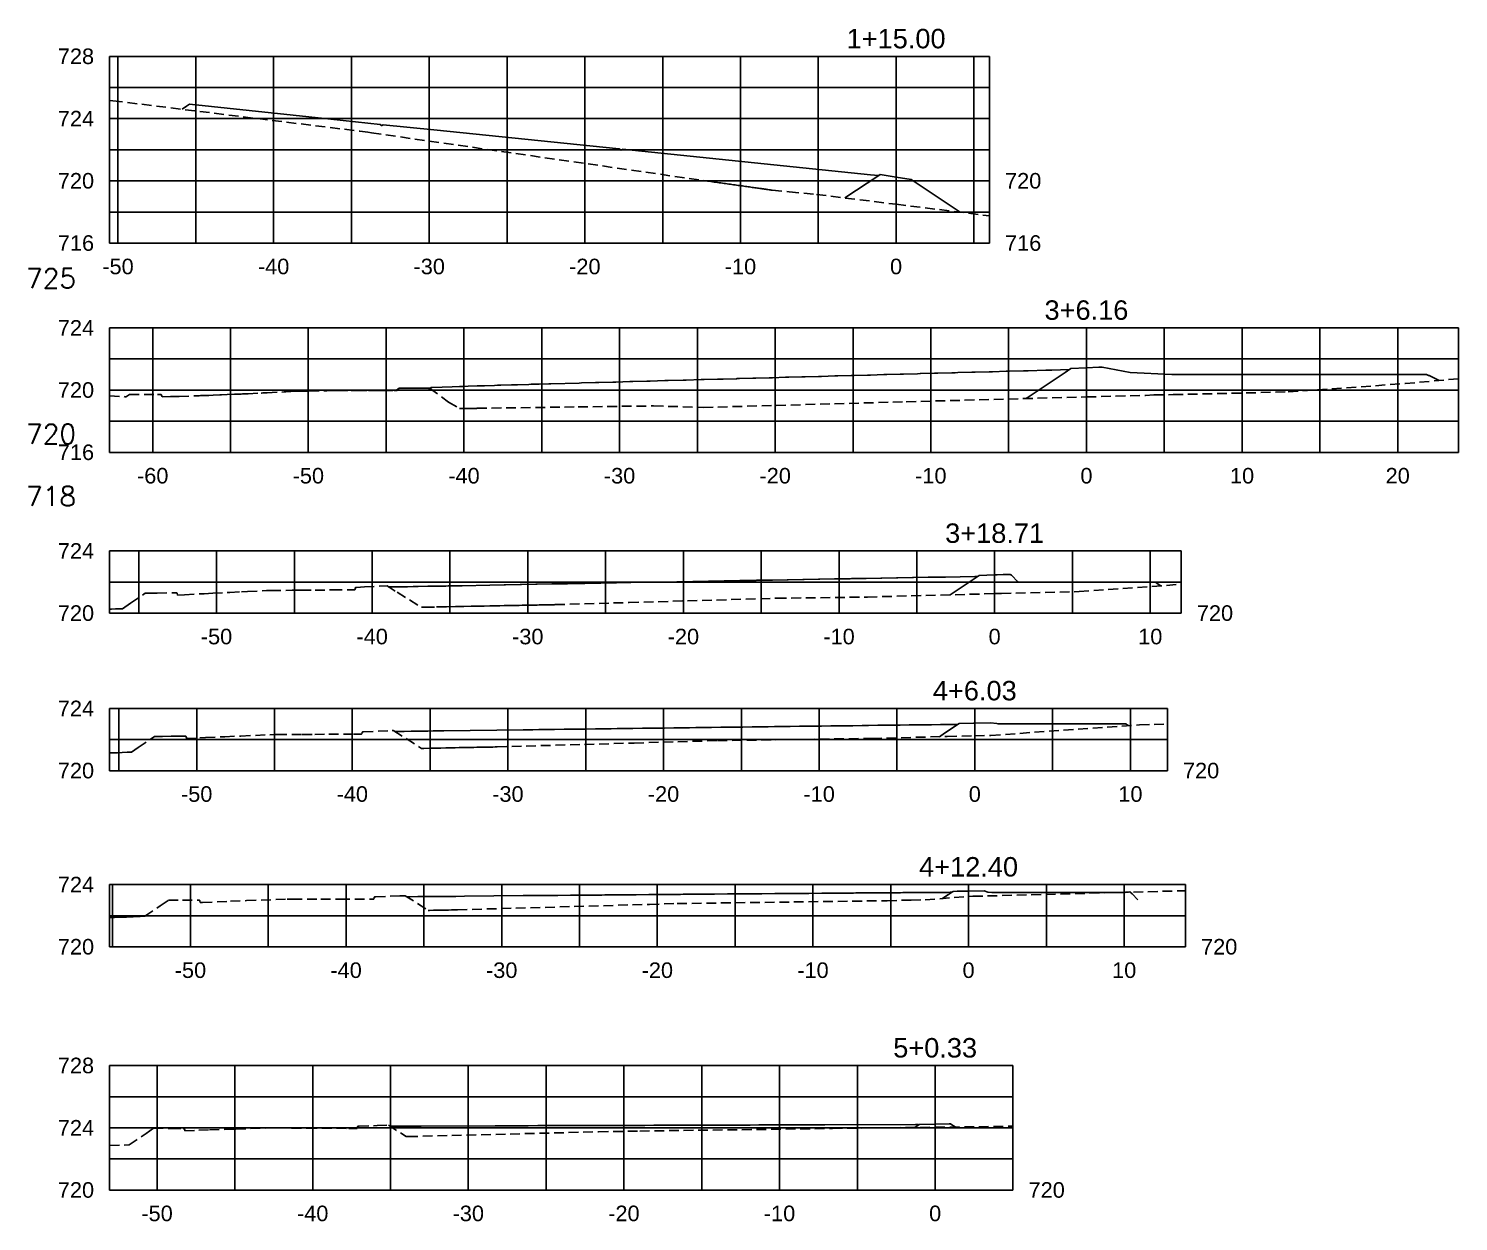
# Model space of a CAD drawing. Header units: millimetres. Extents: x 340454 to 342791, y 6993867 to 6995092.
# Drawn here: x 340778.5 to 340870.4, y 6993866.8 to 6993943.5 of the extents above; entities that cross this region are included whole.
import ezdxf

# ---------------------------------------------------------------- set-up
doc = ezdxf.new("R2010")
doc.units = ezdxf.units.MM
doc.header["$LTSCALE"] = 10
doc.linetypes.add('CENTER', pattern=[50.8, 31.75, -6.35, 6.35, -6.35])
doc.linetypes.add('HIDDEN', pattern=[0.375, 0.25, -0.125])
for name, color, linetype in [('_1 SEC_Superfície_Topo', 20, 'Continuous'), ('_1 SEC_Terreno Natural', 80, 'HIDDEN'), ('F-SC-CAIXA', 4, 'Continuous'), ('F-SC-MALHA', 253, 'Continuous'), ('F-SC-MALHA-TXT', 8, 'Continuous'), ('F-SC-SECAO', 7, 'Continuous'), ('F-VT-REGUA', 4, 'Continuous')]:
    doc.layers.add(name, color=color, linetype=linetype)
doc.styles.add('ARIAL', font='arial.ttf', dxfattribs={"height": 2})
doc.styles.get("Standard").update_dxf_attribs({"font": 'arial.ttf'})

msp = doc.modelspace()

# ---------------------------------------------------------------- linework, layer by layer
at = {"layer": '_1 SEC_Superfície_Topo', "color": 20, "linetype": 'Continuous', "lineweight": -3}
for points in [[(340830.935, 6993932.608), (340833.113, 6993934.061), (340833.187, 6993934.11), (340833.838, 6993934.008), (340834.221, 6993933.948), (340835.187, 6993933.795), (340838.072, 6993931.872), (340838.341, 6993931.692)], [(340842.565, 6993919.719), (340842.636, 6993919.766), (340845.074, 6993921.392), (340845.457, 6993921.647), (340846.452, 6993921.695), (340847.255, 6993921.734), (340847.454, 6993921.744), (340849.266, 6993921.394), (340851.949, 6993921.261), (340852.152, 6993921.261), (340852.773, 6993921.261), (340852.983, 6993921.261), (340853.2, 6993921.261), (340853.424, 6993921.261), (340853.658, 6993921.261), (340853.903, 6993921.261), (340854.509, 6993921.261), (340854.859, 6993921.261), (340855.236, 6993921.261), (340855.282, 6993921.261), (340855.85, 6993921.261), (340856.231, 6993921.261), (340856.592, 6993921.261), (340856.991, 6993921.261), (340857.466, 6993921.261), (340857.874, 6993921.261), (340858.297, 6993921.261), (340862.862, 6993921.261), (340863.2, 6993921.261), (340863.504, 6993921.261), (340863.883, 6993921.261), (340864.169, 6993921.261), (340864.608, 6993921.261), (340865.137, 6993921.261), (340865.347, 6993921.261), (340865.941, 6993921.261), (340866.097, 6993921.261), (340866.741, 6993921.261), (340866.838, 6993921.261), (340867.531, 6993921.261), (340867.539, 6993921.261), (340867.578, 6993921.261), (340867.622, 6993921.261), (340867.663, 6993921.261), (340867.701, 6993921.261), (340867.739, 6993921.261), (340867.777, 6993921.261), (340867.798, 6993921.261), (340867.818, 6993921.261), (340867.841, 6993921.261), (340867.864, 6993921.261), (340867.89, 6993921.261), (340867.918, 6993921.261), (340867.97, 6993921.261), (340868.034, 6993921.261), (340868.121, 6993921.261), (340868.272, 6993921.261), (340868.308, 6993921.261), (340868.439, 6993921.207), (340868.468, 6993921.195), (340869.117, 6993920.879)], [(340837.686, 6993907.107), (340838.263, 6993907.492), (340839.556, 6993908.355), (340840.553, 6993908.387), (340840.717, 6993908.393), (340841.097, 6993908.405), (340841.554, 6993908.42), (340841.554, 6993908.42), (340841.632, 6993908.38), (340841.681, 6993908.328), (340841.994, 6993907.992), (340842.053, 6993907.927), (340842.922, 6993907.927), (340850.879, 6993907.927), (340850.942, 6993907.886), (340851.235, 6993907.69)], [(340837.004, 6993897.992), (340837.341, 6993898.216), (340838.279, 6993898.842), (340839.184, 6993898.863), (340839.277, 6993898.866), (340840.278, 6993898.892), (340840.694, 6993898.833), (340840.776, 6993898.807), (340842.007, 6993898.807), (340842.823, 6993898.807), (340843.761, 6993898.807), (340843.92, 6993898.807), (340844.046, 6993898.807), (340844.151, 6993898.807), (340844.94, 6993898.807), (340845.13, 6993898.807), (340845.301, 6993898.807), (340845.971, 6993898.807), (340846.383, 6993898.807), (340847.037, 6993898.807), (340848.09, 6993898.807), (340848.698, 6993898.807), (340848.98, 6993898.807), (340849.084, 6993898.738), (340849.146, 6993898.703)], [(340837.196, 6993887.594), (340837.801, 6993887.998), (340837.88, 6993888.05), (340838.147, 6993888.057), (340838.878, 6993888.073), (340839.879, 6993888.094), (340839.88, 6993888.085), (340840.111, 6993888.003), (340840.374, 6993887.987), (340841.029, 6993887.987), (340842.151, 6993887.987), (340842.938, 6993887.987), (340843.301, 6993887.987), (340843.638, 6993887.987), (340843.974, 6993887.987), (340844.613, 6993887.987), (340844.973, 6993887.987), (340845.371, 6993887.987), (340845.846, 6993887.987), (340846.289, 6993887.987), (340846.868, 6993887.987), (340847.688, 6993887.987), (340848.032, 6993887.987), (340848.931, 6993887.987), (340848.953, 6993887.992), (340849.089, 6993888.01), (340849.234, 6993888.032), (340849.384, 6993887.898), (340849.747, 6993887.498)], [(340835.433, 6993872.881), (340835.712, 6993873.067), (340835.732, 6993873.08), (340836.731, 6993873.092), (340837.636, 6993873.103), (340837.731, 6993873.104), (340837.742, 6993873.097), (340838.02, 6993872.912)]]:
    msp.add_lwpolyline(points, dxfattribs=at)
at = {"layer": '_1 SEC_Terreno Natural', "color": 80, "linetype": 'HIDDEN', "lineweight": -3, "ltscale": 0.25}
for points in [[(340783.686, 6993938.881), (340783.894, 6993938.855), (340799.765, 6993936.899), (340800.265, 6993936.832), (340800.513, 6993936.796), (340822.005, 6993933.708), (340822.111, 6993933.693), (340822.217, 6993933.679), (340822.324, 6993933.664), (340822.43, 6993933.649), (340822.535, 6993933.634), (340822.641, 6993933.619), (340822.746, 6993933.604), (340822.851, 6993933.59), (340822.955, 6993933.575), (340823.059, 6993933.56), (340823.163, 6993933.546), (340823.266, 6993933.531), (340823.368, 6993933.517), (340823.47, 6993933.503), (340823.571, 6993933.488), (340823.671, 6993933.474), (340823.77, 6993933.46), (340823.869, 6993933.446), (340823.966, 6993933.433), (340824.063, 6993933.419), (340824.159, 6993933.406), (340824.254, 6993933.392), (340824.348, 6993933.379), (340824.441, 6993933.366), (340824.533, 6993933.353), (340824.623, 6993933.34), (340824.713, 6993933.328), (340824.802, 6993933.315), (340824.889, 6993933.303), (340824.975, 6993933.291), (340825.061, 6993933.279), (340825.145, 6993933.267), (340825.227, 6993933.256), (340825.309, 6993933.244), (340825.389, 6993933.233), (340825.469, 6993933.222), (340825.546, 6993933.211), (340825.623, 6993933.2), (340825.699, 6993933.189), (340825.773, 6993933.179), (340825.846, 6993933.169), (340825.918, 6993933.159), (340825.988, 6993933.149), (340826.058, 6993933.139), (340826.126, 6993933.129), (340826.193, 6993933.12), (340826.258, 6993933.111), (340827.353, 6993933.004), (340829.097, 6993932.836), (340834.221, 6993932.202), (340840.221, 6993931.46)], [(340783.686, 6993919.889), (340784.685, 6993919.838), (340784.751, 6993919.834), (340784.773, 6993919.849), (340784.966, 6993919.975), (340786.751, 6993919.975), (340786.934, 6993919.976), (340786.945, 6993919.976), (340786.986, 6993919.977), (340786.993, 6993919.977), (340786.995, 6993919.977), (340787.042, 6993919.872), (340787.045, 6993919.872), (340787.047, 6993919.871), (340787.049, 6993919.87), (340787.051, 6993919.869), (340787.052, 6993919.867), (340787.054, 6993919.865), (340787.054, 6993919.862), (340787.061, 6993919.829), (340787.585, 6993919.843), (340788.051, 6993919.856), (340788.116, 6993919.859), (340788.152, 6993919.86), (340789.105, 6993919.887), (340789.431, 6993919.902), (340789.515, 6993919.905), (340789.578, 6993919.907), (340789.642, 6993919.91), (340790.054, 6993919.923), (340790.331, 6993919.932), (340790.771, 6993919.953), (340790.875, 6993919.956), (340791.241, 6993919.969), (340791.7, 6993919.992), (340791.888, 6993919.998), (340792.134, 6993920.011), (340792.232, 6993920.014), (340792.591, 6993920.027), (340793.425, 6993920.071), (340793.45, 6993920.072), (340793.523, 6993920.076), (340793.591, 6993920.079), (340793.817, 6993920.087), (340794.893, 6993920.147), (340794.897, 6993920.147), (340794.937, 6993920.15), (340794.961, 6993920.151), (340795.015, 6993920.153), (340795.645, 6993920.189), (340795.979, 6993920.196), (340795.98, 6993920.196), (340795.986, 6993920.196), (340795.998, 6993920.196), (340796.377, 6993920.204), (340796.48, 6993920.205), (340796.518, 6993920.205), (340797.559, 6993920.224), (340797.637, 6993920.224), (340797.845, 6993920.228), (340798.081, 6993920.228), (340798.239, 6993920.228), (340798.365, 6993920.228), (340799.201, 6993920.24), (340799.272, 6993920.24), (340799.34, 6993920.241), (340799.589, 6993920.24), (340800.312, 6993920.238), (340800.759, 6993920.243), (340800.839, 6993920.242), (340800.864, 6993920.243), (340800.969, 6993920.242), (340801.267, 6993920.24), (340801.974, 6993920.235), (340802.011, 6993920.235), (340802.151, 6993920.234), (340802.168, 6993920.315), (340802.17, 6993920.32), (340802.172, 6993920.324), (340802.176, 6993920.327), (340802.18, 6993920.329), (340802.184, 6993920.329), (340802.188, 6993920.329), (340802.193, 6993920.327), (340802.197, 6993920.324), (340802.217, 6993920.31), (340802.277, 6993920.381), (340802.867, 6993920.378), (340803.319, 6993920.38), (340803.508, 6993920.379), (340803.918, 6993920.381), (340804.077, 6993920.381), (340804.244, 6993920.382), (340805.468, 6993919.497), (340806.164, 6993919.082), (340806.265, 6993919.081), (340806.356, 6993919.08), (340806.41, 6993919.079), (340806.442, 6993919.079), (340806.511, 6993919.08), (340806.606, 6993919.08), (340806.685, 6993919.081), (340806.742, 6993919.082), (340806.786, 6993919.083), (340806.886, 6993919.084), (340806.936, 6993919.084), (340806.946, 6993919.084), (340806.989, 6993919.085), (340807.074, 6993919.086), (340807.12, 6993919.087), (340807.161, 6993919.088), (340807.195, 6993919.088), (340807.265, 6993919.09), (340807.295, 6993919.095), (340813.787, 6993919.181), (340818.642, 6993919.247), (340821.834, 6993919.147), (340834.877, 6993919.512), (340846.452, 6993919.823), (340850.244, 6993919.926), (340850.787, 6993919.96), (340852.034, 6993919.97), (340859.423, 6993920.146), (340866.926, 6993920.682), (340870.353, 6993920.991)], [(340783.686, 6993906.186), (340783.812, 6993906.191), (340784.062, 6993906.201), (340784.318, 6993906.21), (340784.501, 6993906.217), (340785.018, 6993906.566), (340785.969, 6993907.208), (340786.375, 6993907.214), (340786.739, 6993907.219), (340787.924, 6993907.235), (340787.959, 6993907.236), (340787.975, 6993907.237), (340787.977, 6993907.236), (340787.984, 6993907.236), (340787.986, 6993907.236), (340787.992, 6993907.234), (340787.998, 6993907.232), (340788, 6993907.231), (340788.006, 6993907.228), (340788.008, 6993907.226), (340788.009, 6993907.225), (340788.014, 6993907.221), (340788.018, 6993907.216), (340788.019, 6993907.214), (340788.02, 6993907.212), (340788.023, 6993907.206), (340788.024, 6993907.204), (340788.026, 6993907.198), (340788.043, 6993907.117), (340788.048, 6993907.089), (340788.501, 6993907.112), (340789.75, 6993907.177), (340790.308, 6993907.205), (340791.41, 6993907.26), (340792.16, 6993907.298), (340792.546, 6993907.318), (340793.754, 6993907.378), (340793.98, 6993907.38), (340794.059, 6993907.381), (340795.417, 6993907.396), (340796.007, 6993907.401), (340796.882, 6993907.41), (340798.005, 6993907.42), (340799.444, 6993907.433), (340799.451, 6993907.466), (340799.467, 6993907.544), (340799.469, 6993907.55), (340799.469, 6993907.552), (340799.47, 6993907.554), (340799.473, 6993907.56), (340799.477, 6993907.565), (340799.478, 6993907.567), (340799.483, 6993907.571), (340799.485, 6993907.573), (340799.487, 6993907.574), (340799.492, 6993907.578), (340799.498, 6993907.581), (340799.5, 6993907.582), (340799.502, 6993907.583), (340799.509, 6993907.584), (340799.511, 6993907.585), (340799.518, 6993907.585), (340799.556, 6993907.586), (340799.568, 6993907.587), (340799.803, 6993907.598), (340800.057, 6993907.61), (340801.51, 6993907.678), (340802.164, 6993907.273), (340803.725, 6993906.307), (340803.944, 6993906.311), (340804.678, 6993906.325), (340805.332, 6993906.338), (340805.918, 6993906.35), (340806.446, 6993906.36), (340806.924, 6993906.369), (340807.358, 6993906.378), (340807.754, 6993906.386), (340808.118, 6993906.393), (340808.451, 6993906.399), (340808.759, 6993906.405), (340809.043, 6993906.411), (340809.306, 6993906.416), (340809.551, 6993906.421), (340809.778, 6993906.425), (340809.991, 6993906.43), (340810.189, 6993906.434), (340810.375, 6993906.437), (340810.549, 6993906.441), (340810.712, 6993906.444), (340810.866, 6993906.447), (340811.011, 6993906.45), (340811.147, 6993906.452), (340811.276, 6993906.455), (340811.398, 6993906.457), (340811.513, 6993906.46), (340811.622, 6993906.462), (340811.726, 6993906.464), (340811.824, 6993906.466), (340811.917, 6993906.467), (340812.006, 6993906.469), (340812.09, 6993906.471), (340812.17, 6993906.472), (340812.246, 6993906.474), (340812.319, 6993906.475), (340817.065, 6993906.611), (340826.549, 6993906.886), (340832.386, 6993906.965), (340840.553, 6993907.184), (340840.983, 6993907.196), (340845.988, 6993907.316), (340852.546, 6993907.784)], [(340783.686, 6993896.945), (340783.886, 6993896.953), (340784.183, 6993896.964), (340784.492, 6993896.976), (340784.815, 6993896.988), (340785.083, 6993896.998), (340785.508, 6993897.286), (340786.575, 6993898.009), (340787.076, 6993898.013), (340787.642, 6993898.017), (340788.096, 6993898.02), (340788.502, 6993898.023), (340788.522, 6993898.023), (340788.552, 6993898.024), (340788.558, 6993898.024), (340788.561, 6993898.023), (340788.565, 6993898.023), (340788.57, 6993898.021), (340788.574, 6993898.019), (340788.578, 6993898.018), (340788.581, 6993898.016), (340788.585, 6993898.013), (340788.588, 6993898.01), (340788.591, 6993898.008), (340788.593, 6993898.005), (340788.596, 6993898.001), (340788.599, 6993897.997), (340788.6, 6993897.993), (340788.601, 6993897.99), (340788.603, 6993897.985), (340788.615, 6993897.925), (340788.625, 6993897.876), (340789.489, 6993897.916), (340789.842, 6993897.931), (340791.089, 6993897.988), (340792.111, 6993898.033), (340794.257, 6993898.128), (340794.453, 6993898.129), (340796.065, 6993898.137), (340796.87, 6993898.14), (340797.774, 6993898.144), (340799.366, 6993898.149), (340799.878, 6993898.15), (340799.883, 6993898.173), (340799.901, 6993898.261), (340799.903, 6993898.267), (340799.903, 6993898.269), (340799.904, 6993898.271), (340799.907, 6993898.277), (340799.911, 6993898.282), (340799.912, 6993898.284), (340799.917, 6993898.289), (340799.919, 6993898.29), (340799.924, 6993898.294), (340799.926, 6993898.295), (340799.928, 6993898.296), (340799.934, 6993898.299), (340799.936, 6993898.299), (340799.942, 6993898.301), (340799.949, 6993898.302), (340799.951, 6993898.302), (340799.963, 6993898.302), (340800.001, 6993898.303), (340801.845, 6993898.38), (340801.921, 6993898.384), (340801.947, 6993898.367), (340803.733, 6993897.239), (340803.868, 6993897.241), (340804.262, 6993897.249), (340804.63, 6993897.256), (340804.975, 6993897.263), (340805.298, 6993897.269), (340805.601, 6993897.275), (340805.886, 6993897.281), (340806.155, 6993897.286), (340806.408, 6993897.291), (340806.647, 6993897.296), (340806.873, 6993897.3), (340807.087, 6993897.304), (340807.289, 6993897.308), (340807.481, 6993897.312), (340807.663, 6993897.316), (340807.836, 6993897.319), (340808.001, 6993897.322), (340808.157, 6993897.325), (340808.305, 6993897.328), (340808.447, 6993897.331), (340808.582, 6993897.334), (340817.387, 6993897.585), (340822.748, 6993897.74), (340832.675, 6993897.876), (340837.502, 6993898.005), (340839.277, 6993898.048), (340840.312, 6993898.072), (340849.871, 6993898.755), (340851.654, 6993898.801)], [(340783.686, 6993886.363), (340783.993, 6993886.374), (340784.367, 6993886.389), (340784.766, 6993886.404), (340785.191, 6993886.42), (340785.645, 6993886.437), (340785.948, 6993886.449), (340786.93, 6993887.114), (340787.471, 6993887.481), (340788.361, 6993887.482), (340789.38, 6993887.483), (340789.426, 6993887.484), (340789.43, 6993887.484), (340789.438, 6993887.484), (340789.438, 6993887.484), (340789.439, 6993887.484), (340789.447, 6993887.482), (340789.454, 6993887.479), (340789.455, 6993887.478), (340789.461, 6993887.474), (340789.462, 6993887.474), (340789.468, 6993887.468), (340789.468, 6993887.468), (340789.469, 6993887.467), (340789.473, 6993887.461), (340789.477, 6993887.454), (340789.477, 6993887.453), (340789.477, 6993887.453), (340789.48, 6993887.445), (340789.501, 6993887.342), (340789.502, 6993887.336), (340789.602, 6993887.34), (340789.654, 6993887.342), (340791.457, 6993887.415), (340792.486, 6993887.456), (340795.083, 6993887.558), (340795.434, 6993887.558), (340797.262, 6993887.557), (340798.503, 6993887.555), (340800.659, 6993887.552), (340800.674, 6993887.627), (340800.681, 6993887.662), (340800.682, 6993887.664), (340800.683, 6993887.67), (340800.686, 6993887.675), (340800.687, 6993887.678), (340800.689, 6993887.68), (340800.692, 6993887.685), (340800.694, 6993887.687), (340800.699, 6993887.691), (340800.704, 6993887.694), (340800.706, 6993887.696), (340800.711, 6993887.699), (340800.714, 6993887.7), (340800.716, 6993887.7), (340800.722, 6993887.702), (340800.725, 6993887.702), (340800.731, 6993887.703), (340800.766, 6993887.704), (340800.78, 6993887.704), (340801.703, 6993887.738), (340802.322, 6993887.762), (340802.685, 6993887.775), (340803.466, 6993887.274), (340804.162, 6993886.828), (340804.234, 6993886.83), (340804.503, 6993886.835), (340804.758, 6993886.84), (340805, 6993886.845), (340805.23, 6993886.849), (340805.449, 6993886.853), (340805.657, 6993886.857), (340805.856, 6993886.861), (340806.044, 6993886.865), (340818.377, 6993887.217), (340820.156, 6993887.268), (340833.637, 6993887.452), (340835.187, 6993887.494), (340836.089, 6993887.515), (340838.878, 6993887.714), (340839.159, 6993887.734), (340852.816, 6993888.094)], [(340783.686, 6993871.715), (340784.917, 6993871.762), (340784.918, 6993871.762), (340784.927, 6993871.763), (340784.927, 6993871.763), (340784.93, 6993871.763), (340786.023, 6993872.502), (340786.506, 6993872.829), (340787.633, 6993872.823), (340788.399, 6993872.819), (340788.419, 6993872.819), (340788.448, 6993872.819), (340788.452, 6993872.819), (340788.457, 6993872.819), (340788.462, 6993872.818), (340788.465, 6993872.817), (340788.468, 6993872.815), (340788.473, 6993872.813), (340788.478, 6993872.81), (340788.48, 6993872.809), (340788.483, 6993872.806), (340788.487, 6993872.803), (340788.489, 6993872.8), (340788.492, 6993872.796), (340788.494, 6993872.791), (340788.495, 6993872.788), (340788.496, 6993872.785), (340788.498, 6993872.78), (340788.511, 6993872.712), (340788.52, 6993872.67), (340789.412, 6993872.701), (340790.108, 6993872.724), (340791.802, 6993872.781), (340794.057, 6993872.855), (340794.266, 6993872.854), (340794.442, 6993872.853), (340796.391, 6993872.838), (340799.047, 6993872.819), (340799.293, 6993872.817), (340799.59, 6993872.815), (340799.593, 6993872.827), (340799.613, 6993872.925), (340799.615, 6993872.932), (340799.615, 6993872.933), (340799.618, 6993872.94), (340799.619, 6993872.941), (340799.619, 6993872.942), (340799.624, 6993872.948), (340799.629, 6993872.953), (340799.63, 6993872.954), (340799.631, 6993872.954), (340799.637, 6993872.959), (340799.644, 6993872.962), (340799.645, 6993872.962), (340799.652, 6993872.964), (340799.653, 6993872.965), (340799.654, 6993872.965), (340799.662, 6993872.965), (340799.704, 6993872.966), (340799.711, 6993872.966), (340800.877, 6993873.003), (340801.602, 6993873.026), (340802.372, 6993872.525), (340802.732, 6993872.291), (340802.763, 6993872.291), (340802.802, 6993872.292), (340802.836, 6993872.293), (340802.868, 6993872.294), (340815.107, 6993872.601), (340817.755, 6993872.65), (340830.141, 6993872.817), (340836.731, 6993872.896), (340841.731, 6993872.957)]]:
    msp.add_lwpolyline(points, dxfattribs=at)
at = {"layer": 'F-SC-CAIXA', "color": 2, "linetype": 'Continuous', "lineweight": -3}
for p, q in [((340838.221, 6993933.706), (340840.221, 6993933.706)), ((340838.221, 6993929.706), (340840.221, 6993929.706)), ((340868.353, 6993920.261), (340870.353, 6993920.261)), ((340868.353, 6993916.261), (340870.353, 6993916.261)), ((340850.546, 6993905.927), (340852.546, 6993905.927)), ((340849.654, 6993895.807), (340851.654, 6993895.807)), ((340850.816, 6993884.487), (340852.816, 6993884.487)), ((340839.731, 6993868.858), (340841.731, 6993868.858))]:
    msp.add_line(p, q, dxfattribs=at)
at = {"layer": 'F-SC-MALHA', "color": 253, "linetype": 'Continuous', "lineweight": -3}
for p, q in [((340783.686, 6993941.706), (340840.221, 6993941.706)), ((340783.686, 6993929.706), (340783.686, 6993941.706)), ((340784.221, 6993929.706), (340784.221, 6993941.706)), ((340789.221, 6993929.706), (340789.221, 6993941.706)), ((340794.221, 6993929.706), (340794.221, 6993941.706)), ((340799.221, 6993929.706), (340799.221, 6993941.706)), ((340804.221, 6993929.706), (340804.221, 6993941.706)), ((340809.221, 6993929.706), (340809.221, 6993941.706)), ((340814.221, 6993929.706), (340814.221, 6993941.706)), ((340819.221, 6993929.706), (340819.221, 6993941.706)), ((340824.221, 6993929.706), (340824.221, 6993941.706)), ((340829.221, 6993929.706), (340829.221, 6993941.706)), ((340834.221, 6993929.706), (340834.221, 6993941.706)), ((340839.221, 6993929.706), (340839.221, 6993941.706)), ((340840.221, 6993929.706), (340840.221, 6993941.706)), ((340783.686, 6993939.706), (340840.221, 6993939.706)), ((340783.686, 6993937.706), (340840.221, 6993937.706)), ((340783.686, 6993935.706), (340840.221, 6993935.706)), ((340783.686, 6993933.706), (340840.221, 6993933.706)), ((340783.686, 6993931.706), (340840.221, 6993931.706)), ((340783.686, 6993929.706), (340840.221, 6993929.706)), ((340783.686, 6993924.261), (340870.353, 6993924.261)), ((340783.686, 6993916.261), (340783.686, 6993924.261)), ((340786.452, 6993916.261), (340786.452, 6993924.261)), ((340791.452, 6993916.261), (340791.452, 6993924.261)), ((340796.452, 6993916.261), (340796.452, 6993924.261)), ((340801.452, 6993916.261), (340801.452, 6993924.261)), ((340806.452, 6993916.261), (340806.452, 6993924.261)), ((340811.452, 6993916.261), (340811.452, 6993924.261)), ((340816.452, 6993916.261), (340816.452, 6993924.261)), ((340821.452, 6993916.261), (340821.452, 6993924.261)), ((340826.452, 6993916.261), (340826.452, 6993924.261)), ((340831.452, 6993916.261), (340831.452, 6993924.261)), ((340836.452, 6993916.261), (340836.452, 6993924.261)), ((340841.452, 6993916.261), (340841.452, 6993924.261)), ((340846.452, 6993916.261), (340846.452, 6993924.261)), ((340851.452, 6993916.261), (340851.452, 6993924.261)), ((340856.452, 6993916.261), (340856.452, 6993924.261)), ((340861.452, 6993916.261), (340861.452, 6993924.261)), ((340866.452, 6993916.261), (340866.452, 6993924.261)), ((340870.353, 6993916.261), (340870.353, 6993924.261)), ((340783.686, 6993922.261), (340870.353, 6993922.261)), ((340783.686, 6993920.261), (340870.353, 6993920.261)), ((340783.686, 6993918.261), (340870.353, 6993918.261)), ((340783.686, 6993916.261), (340870.353, 6993916.261)), ((340783.686, 6993909.927), (340852.546, 6993909.927)), ((340783.686, 6993905.927), (340783.686, 6993909.927)), ((340785.553, 6993905.927), (340785.553, 6993909.927)), ((340790.553, 6993905.927), (340790.553, 6993909.927)), ((340795.553, 6993905.927), (340795.553, 6993909.927)), ((340800.553, 6993905.927), (340800.553, 6993909.927)), ((340805.553, 6993905.927), (340805.553, 6993909.927)), ((340810.553, 6993905.927), (340810.553, 6993909.927)), ((340815.553, 6993905.927), (340815.553, 6993909.927)), ((340820.553, 6993905.927), (340820.553, 6993909.927)), ((340825.553, 6993905.927), (340825.553, 6993909.927)), ((340830.553, 6993905.927), (340830.553, 6993909.927)), ((340835.553, 6993905.927), (340835.553, 6993909.927)), ((340840.553, 6993905.927), (340840.553, 6993909.927)), ((340845.553, 6993905.927), (340845.553, 6993909.927)), ((340850.553, 6993905.927), (340850.553, 6993909.927)), ((340852.546, 6993905.927), (340852.546, 6993909.927)), ((340783.686, 6993907.927), (340852.546, 6993907.927)), ((340783.686, 6993905.927), (340852.546, 6993905.927)), ((340783.686, 6993899.807), (340851.654, 6993899.807)), ((340783.686, 6993895.807), (340783.686, 6993899.807)), ((340784.277, 6993895.807), (340784.277, 6993899.807)), ((340789.277, 6993895.807), (340789.277, 6993899.807)), ((340794.277, 6993895.807), (340794.277, 6993899.807)), ((340799.277, 6993895.807), (340799.277, 6993899.807)), ((340804.277, 6993895.807), (340804.277, 6993899.807)), ((340809.277, 6993895.807), (340809.277, 6993899.807)), ((340814.277, 6993895.807), (340814.277, 6993899.807)), ((340819.277, 6993895.807), (340819.277, 6993899.807)), ((340824.277, 6993895.807), (340824.277, 6993899.807)), ((340829.277, 6993895.807), (340829.277, 6993899.807)), ((340834.277, 6993895.807), (340834.277, 6993899.807)), ((340839.277, 6993895.807), (340839.277, 6993899.807)), ((340844.277, 6993895.807), (340844.277, 6993899.807)), ((340849.277, 6993895.807), (340849.277, 6993899.807)), ((340851.654, 6993895.807), (340851.654, 6993899.807)), ((340783.686, 6993897.807), (340851.654, 6993897.807)), ((340783.686, 6993895.807), (340851.654, 6993895.807)), ((340783.686, 6993888.487), (340852.816, 6993888.487)), ((340783.686, 6993884.487), (340783.686, 6993888.487)), ((340783.878, 6993884.487), (340783.878, 6993888.487)), ((340788.878, 6993884.487), (340788.878, 6993888.487)), ((340793.878, 6993884.487), (340793.878, 6993888.487)), ((340798.878, 6993884.487), (340798.878, 6993888.487)), ((340803.878, 6993884.487), (340803.878, 6993888.487)), ((340808.878, 6993884.487), (340808.878, 6993888.487)), ((340813.878, 6993884.487), (340813.878, 6993888.487)), ((340818.878, 6993884.487), (340818.878, 6993888.487)), ((340823.878, 6993884.487), (340823.878, 6993888.487)), ((340828.878, 6993884.487), (340828.878, 6993888.487)), ((340833.878, 6993884.487), (340833.878, 6993888.487)), ((340838.878, 6993884.487), (340838.878, 6993888.487)), ((340843.878, 6993884.487), (340843.878, 6993888.487)), ((340848.878, 6993884.487), (340848.878, 6993888.487)), ((340852.816, 6993884.487), (340852.816, 6993888.487)), ((340783.686, 6993886.487), (340852.816, 6993886.487)), ((340783.686, 6993884.487), (340852.816, 6993884.487)), ((340783.686, 6993876.858), (340841.731, 6993876.858)), ((340783.686, 6993868.858), (340783.686, 6993876.858)), ((340786.731, 6993868.858), (340786.731, 6993876.858)), ((340791.731, 6993868.858), (340791.731, 6993876.858)), ((340796.731, 6993868.858), (340796.731, 6993876.858)), ((340801.731, 6993868.858), (340801.731, 6993876.858)), ((340806.731, 6993868.858), (340806.731, 6993876.858)), ((340811.731, 6993868.858), (340811.731, 6993876.858)), ((340816.731, 6993868.858), (340816.731, 6993876.858)), ((340821.731, 6993868.858), (340821.731, 6993876.858)), ((340826.731, 6993868.858), (340826.731, 6993876.858)), ((340831.731, 6993868.858), (340831.731, 6993876.858)), ((340836.731, 6993868.858), (340836.731, 6993876.858)), ((340841.731, 6993868.858), (340841.731, 6993876.858)), ((340783.686, 6993874.858), (340841.731, 6993874.858)), ((340783.686, 6993872.858), (340841.731, 6993872.858)), ((340783.686, 6993870.858), (340841.731, 6993870.858)), ((340783.686, 6993868.858), (340841.731, 6993868.858))]:
    msp.add_line(p, q, dxfattribs=at)
at = {"layer": 'F-SC-MALHA-TXT', "color": 3, "linetype": 'CENTER', "lineweight": -3}
for p, q in [((340834.221, 6993929.706), (340834.221, 6993941.706)), ((340846.452, 6993916.261), (340846.452, 6993924.261)), ((340840.553, 6993905.927), (340840.553, 6993909.927)), ((340839.277, 6993895.807), (340839.277, 6993899.807)), ((340838.878, 6993884.487), (340838.878, 6993888.487)), ((340836.731, 6993868.858), (340836.731, 6993876.858))]:
    msp.add_line(p, q, dxfattribs=at)
at = {"layer": 'F-SC-SECAO', "color": 7, "linetype": 'Continuous', "lineweight": -3}
for points in [[(340788.342, 6993938.307), (340788.634, 6993938.501), (340788.824, 6993938.628), (340797.907, 6993937.672), (340801.066, 6993937.338), (340801.162, 6993937.273), (340801.181, 6993937.261), (340801.252, 6993937.308), (340801.266, 6993937.317), (340804.507, 6993936.984), (340816.434, 6993935.764), (340816.482, 6993935.731), (340816.552, 6993935.685), (340816.589, 6993935.709), (340816.642, 6993935.745), (340832.586, 6993934.098), (340833.088, 6993934.046), (340833.089, 6993934.045), (340833.089, 6993934.045)], [(340804.169, 6993920.327), (340804.316, 6993920.418), (340804.334, 6993920.43), (340804.411, 6993920.432), (340804.412, 6993920.432), (340804.412, 6993920.432), (340804.413, 6993920.432), (340804.413, 6993920.432), (340804.415, 6993920.432), (340804.415, 6993920.432), (340804.416, 6993920.432), (340804.416, 6993920.432), (340805.684, 6993920.479), (340805.691, 6993920.479), (340806.17, 6993920.493), (340806.447, 6993920.502), (340806.454, 6993920.503), (340806.462, 6993920.503), (340806.489, 6993920.504), (340806.717, 6993920.511), (340807.295, 6993920.528), (340807.525, 6993920.536), (340807.53, 6993920.536), (340807.536, 6993920.536), (340807.568, 6993920.537), (340807.762, 6993920.543), (340807.767, 6993920.544), (340808.415, 6993920.563), (340808.61, 6993920.569), (340808.614, 6993920.569), (340808.649, 6993920.57), (340808.819, 6993920.576), (340809.517, 6993920.596), (340809.688, 6993920.602), (340809.691, 6993920.602), (340809.694, 6993920.602), (340809.731, 6993920.603), (340809.883, 6993920.608), (340809.885, 6993920.608), (340810.622, 6993920.63), (340810.774, 6993920.635), (340810.813, 6993920.636), (340810.95, 6993920.64), (340811.165, 6993920.647), (340811.167, 6993920.647), (340811.168, 6993920.647), (340811.295, 6993920.651), (340811.904, 6993920.669), (340811.906, 6993920.669), (340812.03, 6993920.673), (340813.857, 6993920.716), (340814.013, 6993920.719), (340814.91, 6993920.746), (340814.955, 6993920.747), (340815.112, 6993920.75), (340816.009, 6993920.776), (340816.053, 6993920.777), (340816.211, 6993920.78), (340817.107, 6993920.807), (340817.151, 6993920.808), (340817.309, 6993920.811), (340818.205, 6993920.837), (340818.248, 6993920.839), (340818.407, 6993920.841), (340819.365, 6993920.87), (340819.525, 6993920.872), (340819.57, 6993920.874), (340820.529, 6993920.902), (340820.69, 6993920.905), (340820.733, 6993920.906), (340821.692, 6993920.935), (340821.854, 6993920.937), (340821.896, 6993920.939), (340822.749, 6993920.964), (340822.912, 6993920.967), (340822.948, 6993920.968), (340823.111, 6993920.97), (340823.965, 6993920.996), (340824, 6993920.997), (340824.164, 6993921), (340825.017, 6993921.025), (340825.052, 6993921.026), (340825.217, 6993921.029), (340826.069, 6993921.054), (340826.104, 6993921.055), (340826.27, 6993921.058), (340827.121, 6993921.083), (340827.156, 6993921.084), (340827.322, 6993921.087), (340828.173, 6993921.112), (340828.207, 6993921.113), (340828.375, 6993921.116), (340829.225, 6993921.141), (340829.259, 6993921.142), (340829.427, 6993921.145), (340830.276, 6993921.17), (340830.311, 6993921.171), (340830.48, 6993921.174), (340831.328, 6993921.199), (340831.362, 6993921.2), (340831.532, 6993921.202), (340832.379, 6993921.228), (340832.413, 6993921.229), (340832.584, 6993921.231), (340833.431, 6993921.256), (340833.603, 6993921.259), (340833.636, 6993921.26), (340834.482, 6993921.285), (340834.655, 6993921.288), (340834.689, 6993921.289), (340835.588, 6993921.316), (340835.761, 6993921.319), (340835.797, 6993921.32), (340836.695, 6993921.346), (340836.869, 6993921.349), (340836.905, 6993921.35), (340837.802, 6993921.376), (340837.977, 6993921.379), (340838.013, 6993921.38), (340838.188, 6993921.383), (340839.085, 6993921.41), (340839.12, 6993921.411), (340839.297, 6993921.414), (340840.193, 6993921.44), (340840.228, 6993921.441), (340840.405, 6993921.444), (340841.3, 6993921.471), (340841.335, 6993921.472), (340841.513, 6993921.474), (340842.407, 6993921.501), (340842.442, 6993921.502), (340842.457, 6993921.502), (340842.637, 6993921.505), (340842.711, 6993921.507), (340843.842, 6993921.541), (340844.022, 6993921.544), (340844.038, 6993921.544), (340844.218, 6993921.547), (340845.333, 6993921.58), (340845.351, 6993921.58), (340845.357, 6993921.58)], [(340801.564, 6993907.645), (340801.577, 6993907.632), (340801.601, 6993907.61), (340801.835, 6993907.614), (340802.047, 6993907.618), (340802.057, 6993907.618), (340802.43, 6993907.624), (340802.434, 6993907.624), (340802.833, 6993907.631), (340803.182, 6993907.637), (340803.184, 6993907.637), (340803.425, 6993907.641), (340803.426, 6993907.641), (340803.518, 6993907.643), (340804.141, 6993907.653), (340804.251, 6993907.655), (340804.428, 6993907.658), (340804.428, 6993907.658), (340805.125, 6993907.67), (340805.296, 6993907.673), (340805.297, 6993907.673), (340805.298, 6993907.673), (340805.435, 6993907.675), (340805.436, 6993907.675), (340806.197, 6993907.688), (340806.331, 6993907.69), (340808.116, 6993907.733), (340809.042, 6993907.748), (340809.128, 6993907.751), (340809.132, 6993907.751), (340810.059, 6993907.767), (340810.144, 6993907.769), (340810.148, 6993907.769), (340811.075, 6993907.785), (340811.16, 6993907.788), (340811.164, 6993907.788), (340812.091, 6993907.803), (340812.176, 6993907.806), (340812.18, 6993907.806), (340813.108, 6993907.822), (340813.197, 6993907.824), (340814.126, 6993907.84), (340814.13, 6993907.84), (340814.218, 6993907.843), (340815.148, 6993907.858), (340815.152, 6993907.859), (340815.24, 6993907.861), (340816.169, 6993907.877), (340816.173, 6993907.877), (340816.251, 6993907.879), (340817.181, 6993907.895), (340817.185, 6993907.895), (340818.116, 6993907.911), (340818.193, 6993907.913), (340818.196, 6993907.913), (340819.128, 6993907.929), (340819.204, 6993907.931), (340819.207, 6993907.931), (340820.14, 6993907.947), (340820.215, 6993907.949), (340820.219, 6993907.949), (340821.152, 6993907.965), (340821.227, 6993907.967), (340821.23, 6993907.967), (340822.164, 6993907.983), (340822.238, 6993907.985), (340822.241, 6993907.985), (340823.176, 6993908.001), (340823.249, 6993908.003), (340823.252, 6993908.003), (340824.187, 6993908.019), (340824.26, 6993908.021), (340824.263, 6993908.021), (340825.199, 6993908.037), (340825.271, 6993908.039), (340825.273, 6993908.039), (340826.21, 6993908.055), (340826.281, 6993908.057), (340826.284, 6993908.057), (340827.222, 6993908.073), (340827.292, 6993908.075), (340828.23, 6993908.09), (340828.233, 6993908.091), (340828.303, 6993908.093), (340829.241, 6993908.108), (340829.244, 6993908.108), (340829.318, 6993908.111), (340830.257, 6993908.126), (340830.26, 6993908.126), (340830.333, 6993908.129), (340831.273, 6993908.144), (340831.276, 6993908.144), (340831.348, 6993908.146), (340832.288, 6993908.162), (340832.291, 6993908.162), (340833.233, 6993908.178), (340833.304, 6993908.18), (340833.306, 6993908.18), (340834.249, 6993908.196), (340834.319, 6993908.198), (340834.322, 6993908.198), (340835.264, 6993908.214), (340835.334, 6993908.216), (340835.336, 6993908.216), (340836.28, 6993908.232), (340836.349, 6993908.234), (340836.351, 6993908.234), (340836.352, 6993908.234), (340837.297, 6993908.25), (340837.302, 6993908.25), (340837.388, 6993908.252), (340838.333, 6993908.268), (340838.334, 6993908.268), (340839.28, 6993908.284), (340839.363, 6993908.286), (340839.456, 6993908.288), (340839.456, 6993908.288)], [(340802.01, 6993898.327), (340802.014, 6993898.323), (340802.019, 6993898.319), (340802.031, 6993898.319), (340802.499, 6993898.327), (340802.522, 6993898.327), (340802.606, 6993898.329), (340803.067, 6993898.337), (340803.09, 6993898.337), (340803.486, 6993898.344), (340803.506, 6993898.344), (340803.718, 6993898.348), (340804.109, 6993898.355), (340804.13, 6993898.355), (340804.471, 6993898.361), (340804.778, 6993898.366), (340804.798, 6993898.366), (340805.137, 6993898.372), (340805.156, 6993898.372), (340810.25, 6993898.43), (340810.873, 6993898.441), (340811.259, 6993898.443), (340811.88, 6993898.454), (340812.268, 6993898.456), (340812.888, 6993898.467), (340813.277, 6993898.469), (340813.896, 6993898.48), (340814.287, 6993898.482), (340814.904, 6993898.493), (340815.296, 6993898.495), (340815.912, 6993898.506), (340816.305, 6993898.508), (340816.92, 6993898.518), (340817.314, 6993898.521), (340817.927, 6993898.531), (340818.323, 6993898.534), (340818.935, 6993898.544), (340819.333, 6993898.547), (340819.943, 6993898.557), (340820.342, 6993898.559), (340820.951, 6993898.57), (340821.351, 6993898.572), (340821.959, 6993898.582), (340822.36, 6993898.585), (340822.967, 6993898.595), (340823.37, 6993898.598), (340823.975, 6993898.608), (340824.379, 6993898.61), (340824.982, 6993898.621), (340825.388, 6993898.623), (340825.99, 6993898.633), (340826.398, 6993898.636), (340826.998, 6993898.646), (340827.407, 6993898.648), (340828.006, 6993898.658), (340828.416, 6993898.661), (340829.014, 6993898.671), (340829.426, 6993898.673), (340830.022, 6993898.683), (340830.435, 6993898.686), (340831.03, 6993898.696), (340831.444, 6993898.698), (340832.038, 6993898.708), (340832.454, 6993898.71), (340833.046, 6993898.721), (340833.463, 6993898.723), (340834.054, 6993898.733), (340834.472, 6993898.735), (340835.061, 6993898.745), (340835.482, 6993898.748), (340836.069, 6993898.757), (340836.491, 6993898.76), (340837.077, 6993898.77), (340837.501, 6993898.772), (340838.085, 6993898.782), (340838.128, 6993898.782), (340838.192, 6993898.783)], [(340802.777, 6993887.716), (340802.782, 6993887.712), (340802.783, 6993887.71), (340802.913, 6993887.711), (340802.942, 6993887.711), (340802.996, 6993887.711), (340803.497, 6993887.715), (340803.525, 6993887.715), (340803.906, 6993887.717), (340803.927, 6993887.717), (340804.221, 6993887.719), (340804.595, 6993887.721), (340804.615, 6993887.722), (340804.916, 6993887.723), (340805.356, 6993887.726), (340805.375, 6993887.726), (340805.672, 6993887.728), (340805.688, 6993887.728), (340805.935, 6993887.73), (340806.478, 6993887.733), (340810.256, 6993887.776), (340810.457, 6993887.78), (340811.267, 6993887.785), (340811.466, 6993887.788), (340812.277, 6993887.793), (340812.474, 6993887.796), (340813.288, 6993887.802), (340813.483, 6993887.805), (340814.298, 6993887.81), (340814.491, 6993887.813), (340815.309, 6993887.818), (340815.5, 6993887.821), (340816.32, 6993887.826), (340816.508, 6993887.83), (340817.33, 6993887.835), (340817.517, 6993887.838), (340818.341, 6993887.843), (340818.525, 6993887.846), (340819.352, 6993887.851), (340819.534, 6993887.854), (340820.362, 6993887.859), (340820.543, 6993887.862), (340821.373, 6993887.867), (340821.551, 6993887.87), (340822.384, 6993887.875), (340822.56, 6993887.878), (340823.394, 6993887.883), (340823.568, 6993887.886), (340824.405, 6993887.891), (340824.577, 6993887.894), (340825.416, 6993887.899), (340825.585, 6993887.901), (340826.427, 6993887.906), (340826.594, 6993887.909), (340827.437, 6993887.914), (340827.603, 6993887.917), (340828.448, 6993887.922), (340828.611, 6993887.925), (340829.459, 6993887.929), (340829.62, 6993887.932), (340830.47, 6993887.937), (340830.629, 6993887.94), (340831.481, 6993887.945), (340831.637, 6993887.947), (340832.492, 6993887.952), (340832.646, 6993887.955), (340833.502, 6993887.959), (340833.654, 6993887.962), (340834.513, 6993887.967), (340834.663, 6993887.969), (340835.524, 6993887.974), (340835.672, 6993887.977), (340836.535, 6993887.982), (340836.68, 6993887.984), (340837.546, 6993887.989), (340837.689, 6993887.991), (340837.777, 6993887.992), (340837.792, 6993887.992)], [(340801.695, 6993872.966), (340801.698, 6993872.963), (340801.7, 6993872.961), (340801.899, 6993872.962), (340801.947, 6993872.962), (340801.99, 6993872.962), (340802.416, 6993872.965), (340802.451, 6993872.965), (340802.8, 6993872.967), (340803.012, 6993872.969), (340803.047, 6993872.969), (340803.396, 6993872.971), (340803.426, 6993872.971), (340803.703, 6993872.973), (340808.466, 6993872.986), (340808.904, 6993872.986), (340809.525, 6993872.989), (340810.143, 6993872.993), (340810.586, 6993872.993), (340811.2, 6993872.997), (340811.647, 6993872.996), (340812.257, 6993873), (340812.714, 6993873), (340813.321, 6993873.003), (340813.782, 6993873.003), (340814.385, 6993873.007), (340814.852, 6993873.006), (340815.451, 6993873.01), (340815.922, 6993873.009), (340816.518, 6993873.013), (340816.994, 6993873.012), (340817.585, 6993873.016), (340818.066, 6993873.016), (340818.654, 6993873.019), (340819.239, 6993873.023), (340819.685, 6993873.022), (340820.266, 6993873.025), (340820.717, 6993873.025), (340821.294, 6993873.028), (340821.749, 6993873.028), (340822.322, 6993873.031), (340822.781, 6993873.031), (340823.35, 6993873.034), (340823.814, 6993873.034), (340824.379, 6993873.037), (340824.846, 6993873.036), (340825.408, 6993873.04), (340825.88, 6993873.039), (340826.437, 6993873.042), (340826.914, 6993873.042), (340827.467, 6993873.045), (340828.009, 6993873.044), (340828.559, 6993873.047), (340829.107, 6993873.046), (340829.652, 6993873.05), (340835.46, 6993873.063), (340835.644, 6993873.064), (340835.664, 6993873.051), (340835.676, 6993873.043)]]:
    msp.add_lwpolyline(points, dxfattribs=at)

# ---------------------------------------------------------------- texts
at = {"layer": 'F-SC-MALHA-TXT', "color": 3, "linetype": 'Continuous', "lineweight": -3}
for s, insert, char_height, attachment_point in [('1+15.00', (340834.221, 6993942.206), 1.25, 8), ('728', (340782.686, 6993941.706), 1, 6), ('724', (340782.686, 6993937.706), 1, 6), ('720', (340782.686, 6993933.706), 1, 6), ('720', (340841.221, 6993933.706), 1, 4), ('716', (340782.686, 6993929.706), 1, 6), ('716', (340841.221, 6993929.706), 1, 4), ('-50', (340784.221, 6993928.706), 1, 2), ('-40', (340794.221, 6993928.706), 1, 2), ('-30', (340804.221, 6993928.706), 1, 2), ('-20', (340814.221, 6993928.706), 1, 2), ('-10', (340824.221, 6993928.706), 1, 2), ('0', (340834.221, 6993928.706), 1, 2), ('0', (340834.221, 6993928.706), 1, 2), ('3+6.16', (340846.452, 6993924.761), 1.25, 8), ('724', (340782.686, 6993924.261), 1, 6), ('720', (340782.686, 6993920.261), 1, 6), ('716', (340782.686, 6993916.261), 1, 6), ('-60', (340786.452, 6993915.261), 1, 2), ('-50', (340796.452, 6993915.261), 1, 2), ('-40', (340806.452, 6993915.261), 1, 2), ('-30', (340816.452, 6993915.261), 1, 2), ('-20', (340826.452, 6993915.261), 1, 2), ('-10', (340836.452, 6993915.261), 1, 2), ('0', (340846.452, 6993915.261), 1, 2), ('0', (340846.452, 6993915.261), 1, 2), ('10', (340856.452, 6993915.261), 1, 2), ('20', (340866.452, 6993915.261), 1, 2), ('3+18.71', (340840.553, 6993910.427), 1.25, 8), ('724', (340782.686, 6993909.927), 1, 6), ('720', (340782.686, 6993905.927), 1, 6), ('720', (340853.546, 6993905.927), 1, 4), ('-50', (340790.553, 6993904.927), 1, 2), ('-40', (340800.553, 6993904.927), 1, 2), ('-30', (340810.553, 6993904.927), 1, 2), ('-20', (340820.553, 6993904.927), 1, 2), ('-10', (340830.553, 6993904.927), 1, 2), ('0', (340840.553, 6993904.927), 1, 2), ('0', (340840.553, 6993904.927), 1, 2), ('10', (340850.553, 6993904.927), 1, 2), ('4+6.03', (340839.277, 6993900.307), 1.25, 8), ('724', (340782.686, 6993899.807), 1, 6), ('720', (340782.686, 6993895.807), 1, 6), ('720', (340852.654, 6993895.807), 1, 4), ('-50', (340789.277, 6993894.807), 1, 2), ('-40', (340799.277, 6993894.807), 1, 2), ('-30', (340809.277, 6993894.807), 1, 2), ('-20', (340819.277, 6993894.807), 1, 2), ('-10', (340829.277, 6993894.807), 1, 2), ('0', (340839.277, 6993894.807), 1, 2), ('0', (340839.277, 6993894.807), 1, 2), ('10', (340849.277, 6993894.807), 1, 2), ('4+12.40', (340838.878, 6993888.987), 1.25, 8), ('724', (340782.686, 6993888.487), 1, 6), ('720', (340782.686, 6993884.487), 1, 6), ('720', (340853.816, 6993884.487), 1, 4), ('-50', (340788.878, 6993883.487), 1, 2), ('-40', (340798.878, 6993883.487), 1, 2), ('-30', (340808.878, 6993883.487), 1, 2), ('-20', (340818.878, 6993883.487), 1, 2), ('-10', (340828.878, 6993883.487), 1, 2), ('0', (340838.878, 6993883.487), 1, 2), ('0', (340838.878, 6993883.487), 1, 2), ('10', (340848.878, 6993883.487), 1, 2), ('5+0.33', (340836.731, 6993877.358), 1.25, 8), ('728', (340782.686, 6993876.858), 1, 6), ('724', (340782.686, 6993872.858), 1, 6), ('720', (340782.686, 6993868.858), 1, 6), ('720', (340842.731, 6993868.858), 1, 4), ('-50', (340786.731, 6993867.858), 1, 2), ('-40', (340796.731, 6993867.858), 1, 2), ('-30', (340806.731, 6993867.858), 1, 2), ('-20', (340816.731, 6993867.858), 1, 2), ('-10', (340826.731, 6993867.858), 1, 2), ('0', (340836.731, 6993867.858), 1, 2), ('0', (340836.731, 6993867.858), 1, 2)]:
    msp.add_mtext(s, dxfattribs=dict(at, insert=insert, char_height=char_height, attachment_point=attachment_point))
at = {"layer": 'F-VT-REGUA', "color": 140, "linetype": 'Continuous', "lineweight": -3, "char_height": 1.25, "attachment_point": 4, "style": 'ARIAL'}
for s, insert in [('{\\Fromans.shx|c0;725}', (340778.316, 6993927.445)), ('{\\Fromans.shx|c0;720}', (340778.316, 6993917.445)), ('{\\Fromans.shx|c0;718}', (340778.316, 6993913.445))]:
    msp.add_mtext(s, dxfattribs=dict(at, insert=insert))

doc.saveas('drawing.dxf')
